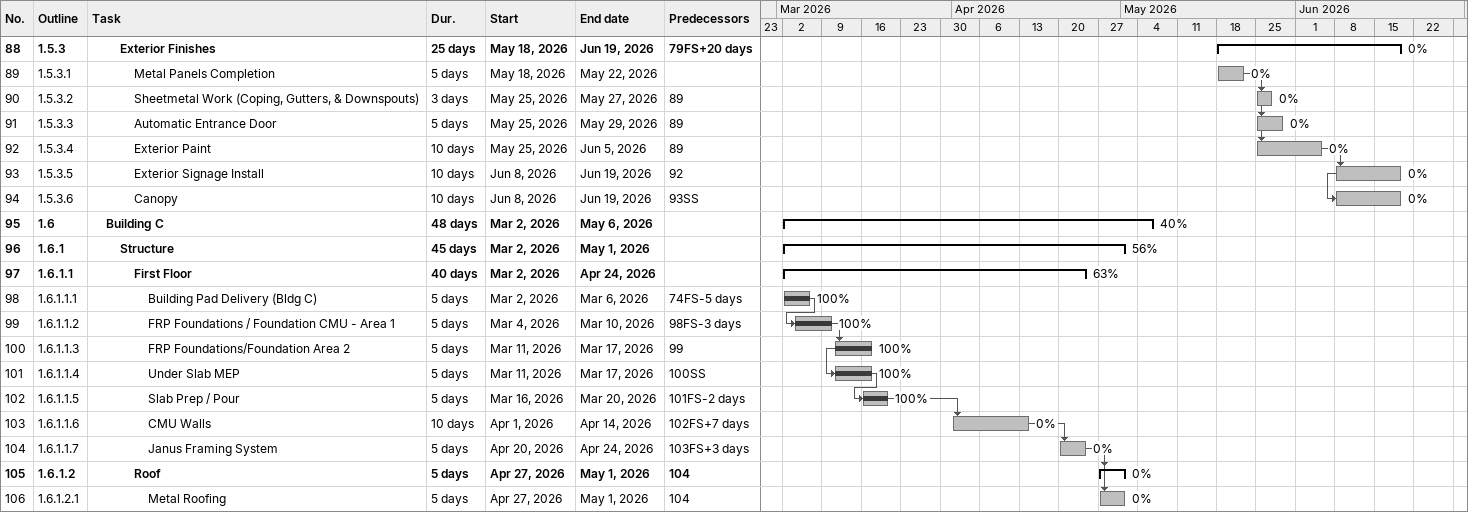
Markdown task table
| ID | WBS | Task | Duration | Start | Finish | Predecessors | % complete |
|---|---|---|---|---|---|---|---|
| 88 | 1.5.3 | **Exterior Finishes** | 25d | 2026-05-18 | 2026-06-19 | 79FS+20d | 0 |
| 89 | 1.5.3.1 | Metal Panels Completion | 5d | 2026-05-18 | 2026-05-22 |  | 0 |
| 90 | 1.5.3.2 | Sheetmetal Work (Coping, Gutters, & Downspouts) | 3d | 2026-05-25 | 2026-05-27 | 89 | 0 |
| 91 | 1.5.3.3 | Automatic Entrance Door | 5d | 2026-05-25 | 2026-05-29 | 89 | 0 |
| 92 | 1.5.3.4 | Exterior Paint | 10d | 2026-05-25 | 2026-06-05 | 89 | 0 |
| 93 | 1.5.3.5 | Exterior Signage Install | 10d | 2026-06-08 | 2026-06-19 | 92 | 0 |
| 94 | 1.5.3.6 | Canopy | 10d | 2026-06-08 | 2026-06-19 | 93SS | 0 |
| 95 | 1.6 | **Building C** | 48d | 2026-03-02 | 2026-05-06 |  | 40 |
| 96 | 1.6.1 | **Structure** | 45d | 2026-03-02 | 2026-05-01 |  | 56 |
| 97 | 1.6.1.1 | **First Floor** | 40d | 2026-03-02 | 2026-04-24 |  | 63 |
| 98 | 1.6.1.1.1 | Building Pad Delivery (Bldg C) | 5d | 2026-03-02 | 2026-03-06 | 74FS-5d | 100 |
| 99 | 1.6.1.1.2 | FRP Foundations / Foundation CMU - Area 1 | 5d | 2026-03-04 | 2026-03-10 | 98FS-3d | 100 |
| 100 | 1.6.1.1.3 | FRP Foundations/Foundation Area 2 | 5d | 2026-03-11 | 2026-03-17 | 99 | 100 |
| 101 | 1.6.1.1.4 | Under Slab MEP | 5d | 2026-03-11 | 2026-03-17 | 100SS | 100 |
| 102 | 1.6.1.1.5 | Slab Prep / Pour | 5d | 2026-03-16 | 2026-03-20 | 101FS-2d | 100 |
| 103 | 1.6.1.1.6 | CMU Walls | 10d | 2026-04-01 | 2026-04-14 | 102FS+7d | 0 |
| 104 | 1.6.1.1.7 | Janus Framing System | 5d | 2026-04-20 | 2026-04-24 | 103FS+3d | 0 |
| 105 | 1.6.1.2 | **Roof** | 5d | 2026-04-27 | 2026-05-01 | 104 | 0 |
| 106 | 1.6.1.2.1 | Metal Roofing | 5d | 2026-04-27 | 2026-05-01 | 104 | 0 |
